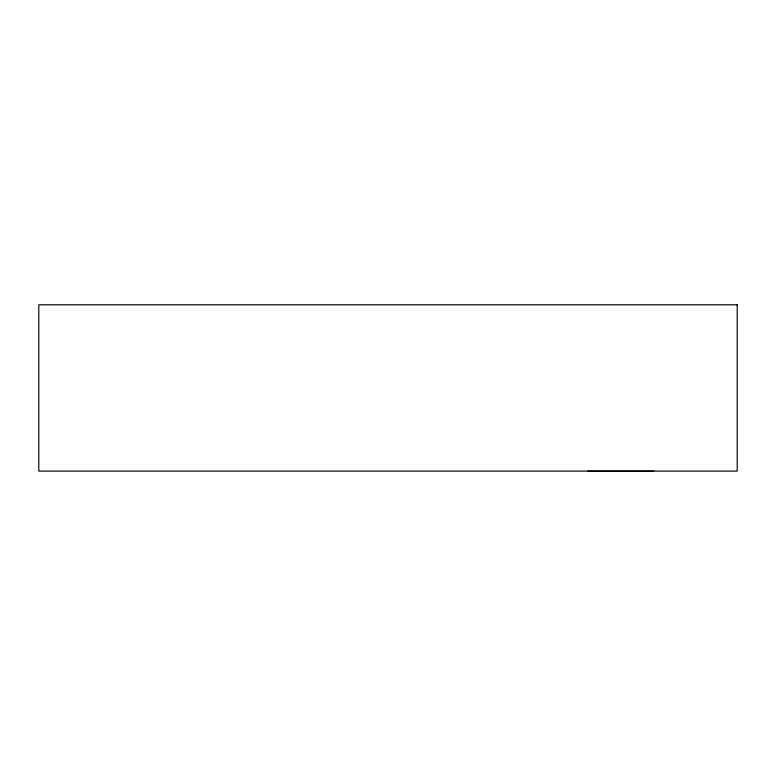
<?xml version="1.0" encoding="UTF-8"?>
<svg xmlns="http://www.w3.org/2000/svg" width="776" height="776" viewBox="0 0 776 776"><rect width="100%" height="100%" fill="white"/><g stroke="black" fill="none" stroke-linecap="round" stroke-linejoin="round"><path stroke-width="1.16" d="M587.83 471.187L653.77 471.187M737.2 304.813L38.8 304.813L38.8 471.1L737.2 471.1L737.2 304.813"/></g></svg>
